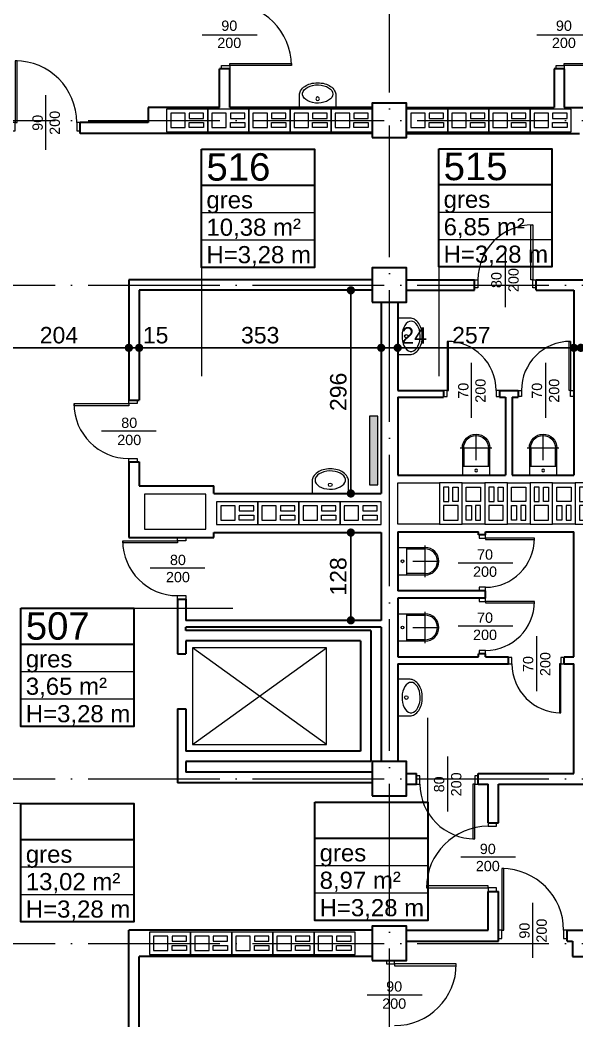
# Model space of a CAD drawing. Header units: millimetres. Extents: x 54 to 8480, y -22812 to 17434.
# Drawn here: x 2294 to 3105, y 10327 to 11785 of the extents above; entities that cross this region are included whole.
import ezdxf

# ---------------------------------------------------------------- set-up
doc = ezdxf.new("R2010")
doc.units = ezdxf.units.MM
doc.linetypes.add('ACAD_ISO04W100', pattern=[30, 24, -3, 0, -3])
for name, color, linetype, lineweight in [('000_armatura', 7, 'Continuous', 0), ('osie', 132, 'ACAD_ISO04W100', 0), ('STOLARKA', 97, 'Continuous', 0), ('tabelki', 151, 'Continuous', 0), ('wymiary', 150, 'Continuous', 0)]:
    doc.layers.add(name, color=color, linetype=linetype, lineweight=lineweight)
doc.layers.add('grzejniki', color=104, linetype='Continuous')
doc.layers.add('TABELKI PO UWAGACH', color=5, linetype='Continuous')
doc.styles.get("Standard").update_dxf_attribs({"font": 'arial.ttf'})
doc.dimstyles.new('ISO-25', dxfattribs={"dimtxt": 24, "dimasz": 12, "dimexe": 30, "dimexo": 30, "dimgap": 6, "dimtad": 1, "dimdec": 0, "dimtxsty": 'Standard', "dimblk": 'DOT', "dimcen": 2.5, "dimadec": 0, "dimazin": 0, "dimtfac": 1, "dimtdec": 0, "dimtmove": 0, "dimatfit": 3, "dimldrblk": 'DOT', "dimfxl": 1, "dimarcsym": 0})

# ---------------------------------------------------------------- blocks, each defined once
blk = doc.blocks.new('A$C13771EA7')
at = {"color": 132, "linetype": 'ACAD_ISO04W100', "lineweight": 0, "ltscale": 8}
for p, q in [((1231, -2874), (1231, 166)), ((-169, -754), (4311, -754)), ((-169, -994), (3231, -994)), ((-169, -1714), (3231, -1714)), ((-169, -1954), (4311, -1954))]:
    blk.add_line(p, q, dxfattribs=at)
blk = doc.blocks.new('A$C326D3F87')
at = {"layer": 'STOLARKA', "lineweight": 0}
blk.add_line((50, -40), (50, 40), dxfattribs=at)
for points in [[(5, 0), (8, 0), (8, 90), (5, 90)], [(0, -12), (5, -12), (5, 0), (0, 0)], [(95, -12), (100, -12), (100, 0), (95, 0)]]:
    blk.add_lwpolyline(points, close=True, dxfattribs=at)
blk.add_arc((5, 0), 90, 0, 90, dxfattribs=at)
at = {"layer": 'STOLARKA', "lineweight": 0, "insert": (30.4, -37.7), "char_height": 15, "width": 74.399, "attachment_point": 1, "rotation": 90}
blk.add_mtext('\\pxqc;90\\P200', dxfattribs=at)
blk = doc.blocks.new('A$C1D836454')
at = {"color": 82, "lineweight": 0}
for points in [[(0, -16.5), (60, -16.5), (60, 16.5), (0, 16.5)], [(6, -10.5), (27, -10.5), (27, 10.5), (6, 10.5)], [(33, 3), (54, 3), (54, 10.5), (33, 10.5)], [(33, -3), (54, -3), (54, -10.5), (33, -10.5)]]:
    blk.add_lwpolyline(points, close=True, dxfattribs=at)
blk = doc.blocks.new('_Dot')
at = {"color": 0, "linetype": 'ByBlock', "lineweight": -2}
blk.add_line((-0.5, 0), (-1, 0), dxfattribs=at)
at = {"color": 0, "linetype": 'ByBlock', "lineweight": 0, "const_width": 0.5}
blk.add_lwpolyline([(-0.25, 0, 1), (0.25, 0, 1)], format="xyb", close=True, dxfattribs=at)
blk = doc.blocks.new('*D551')
at = {"layer": 'Defpoints', "color": 0, "linetype": 'Continuous', "lineweight": 0}
for p in [(2248.6, 11364.7), (2452.6, 11307.1), (2452.6, 11307.1)]:
    blk.add_point(p, dxfattribs=at)
at = {"layer": 'wymiary', "color": 0, "linetype": 'Continuous', "lineweight": -2}
for p, q in [((2248.6, 11334.7), (2248.6, 11277.1)), ((2260.6, 11307.1), (2440.6, 11307.1))]:
    blk.add_line(p, q, dxfattribs=at)
at = {"layer": 'wymiary', "color": 0, "linetype": 'Continuous', "lineweight": -2, "xscale": 12, "yscale": 12, "zscale": 12, "rotation": 180}
blk.add_blockref('_Dot', (2248.6, 11307.1), dxfattribs=at)
at = {"layer": 'wymiary', "color": 0, "linetype": 'Continuous', "lineweight": -2, "xscale": 12, "yscale": 12, "zscale": 12}
blk.add_blockref('_Dot', (2452.6, 11307.1), dxfattribs=at)
at = {"layer": 'wymiary', "color": 0, "linetype": 'Continuous', "lineweight": 0, "insert": (2350.6, 11325.4), "char_height": 24, "attachment_point": 5}
blk.add_mtext('204', dxfattribs=at)
blk = doc.blocks.new('*D552')
at = {"layer": 'Defpoints', "color": 0, "linetype": 'Continuous', "lineweight": 0}
for p in [(2452.6, 11307.1), (2467.6, 11307.1), (2467.6, 11307.1)]:
    blk.add_point(p, dxfattribs=at)
at = {"layer": 'wymiary', "color": 0, "linetype": 'Continuous', "lineweight": -2}
for p, q in [((2440.6, 11307.1), (2428.6, 11307.1)), ((2452.6, 11307.1), (2467.6, 11307.1)), ((2479.6, 11307.1), (2491.6, 11307.1))]:
    blk.add_line(p, q, dxfattribs=at)
at = {"layer": 'wymiary', "color": 0, "linetype": 'Continuous', "lineweight": -2, "xscale": 12, "yscale": 12, "zscale": 12}
blk.add_blockref('_Dot', (2452.6, 11307.1), dxfattribs=at)
at = {"layer": 'wymiary', "color": 0, "linetype": 'Continuous', "lineweight": -2, "xscale": 12, "yscale": 12, "zscale": 12, "rotation": 180}
blk.add_blockref('_Dot', (2467.6, 11307.1), dxfattribs=at)
at = {"layer": 'wymiary', "color": 0, "linetype": 'Continuous', "lineweight": 0, "insert": (2491.6, 11325.4), "char_height": 24, "attachment_point": 5}
blk.add_mtext('15', dxfattribs=at)
blk = doc.blocks.new('*D553')
at = {"layer": 'Defpoints', "color": 0, "linetype": 'Continuous', "lineweight": 0}
for p in [(2467.6, 11307.1), (2820.6, 11307.1), (2820.6, 11307.1)]:
    blk.add_point(p, dxfattribs=at)
at = {"layer": 'wymiary', "color": 0, "linetype": 'Continuous', "lineweight": -2}
blk.add_line((2479.6, 11307.1), (2808.6, 11307.1), dxfattribs=at)
at = {"layer": 'wymiary', "color": 0, "linetype": 'Continuous', "lineweight": -2, "xscale": 12, "yscale": 12, "zscale": 12, "rotation": 180}
blk.add_blockref('_Dot', (2467.6, 11307.1), dxfattribs=at)
at = {"layer": 'wymiary', "color": 0, "linetype": 'Continuous', "lineweight": -2, "xscale": 12, "yscale": 12, "zscale": 12}
blk.add_blockref('_Dot', (2820.6, 11307.1), dxfattribs=at)
at = {"layer": 'wymiary', "color": 0, "linetype": 'Continuous', "lineweight": 0, "insert": (2644.1, 11325.4), "char_height": 24, "attachment_point": 5}
blk.add_mtext('353', dxfattribs=at)
blk = doc.blocks.new('*D554')
at = {"layer": 'Defpoints', "color": 0, "linetype": 'Continuous', "lineweight": 0}
for p in [(2820.6, 11307.1), (2844.6, 11307.1), (2844.6, 11307.1)]:
    blk.add_point(p, dxfattribs=at)
at = {"layer": 'wymiary', "color": 0, "linetype": 'Continuous', "lineweight": -2}
for p, q in [((2808.6, 11307.1), (2796.6, 11307.1)), ((2820.6, 11307.1), (2844.6, 11307.1)), ((2856.6, 11307.1), (2868.6, 11307.1))]:
    blk.add_line(p, q, dxfattribs=at)
at = {"layer": 'wymiary', "color": 0, "linetype": 'Continuous', "lineweight": -2, "xscale": 12, "yscale": 12, "zscale": 12}
blk.add_blockref('_Dot', (2820.6, 11307.1), dxfattribs=at)
at = {"layer": 'wymiary', "color": 0, "linetype": 'Continuous', "lineweight": -2, "xscale": 12, "yscale": 12, "zscale": 12, "rotation": 180}
blk.add_blockref('_Dot', (2844.6, 11307.1), dxfattribs=at)
at = {"layer": 'wymiary', "color": 0, "linetype": 'Continuous', "lineweight": 0, "insert": (2868.6, 11325.2), "char_height": 24, "attachment_point": 5}
blk.add_mtext('24', dxfattribs=at)
blk = doc.blocks.new('*D555')
at = {"layer": 'Defpoints', "color": 0, "linetype": 'Continuous', "lineweight": 30}
for p in [(2844.6, 11307.1), (3101.6, 11307.1), (3101.6, 11307.1)]:
    blk.add_point(p, dxfattribs=at)
at = {"layer": 'wymiary', "color": 0, "linetype": 'Continuous', "lineweight": -2}
blk.add_line((2856.6, 11307.1), (3089.6, 11307.1), dxfattribs=at)
at = {"layer": 'wymiary', "color": 0, "linetype": 'Continuous', "lineweight": -2, "xscale": 12, "yscale": 12, "zscale": 12, "rotation": 180}
blk.add_blockref('_Dot', (2844.6, 11307.1), dxfattribs=at)
at = {"layer": 'wymiary', "color": 0, "linetype": 'Continuous', "lineweight": -2, "xscale": 12, "yscale": 12, "zscale": 12}
blk.add_blockref('_Dot', (3101.6, 11307.1), dxfattribs=at)
at = {"layer": 'wymiary', "color": 0, "linetype": 'Continuous', "lineweight": 0, "insert": (2952, 11325.4), "char_height": 24, "attachment_point": 5}
blk.add_mtext('257', dxfattribs=at)
blk = doc.blocks.new('*D556')
at = {"layer": 'Defpoints', "color": 0, "linetype": 'Continuous', "lineweight": 0}
for p in [(3101.6, 11307.1), (3111.6, 11307.1), (3111.6, 11307.1)]:
    blk.add_point(p, dxfattribs=at)
at = {"layer": 'wymiary', "color": 0, "linetype": 'Continuous', "lineweight": -2}
for p, q in [((3089.6, 11307.1), (3077.6, 11307.1)), ((3101.6, 11307.1), (3111.6, 11307.1)), ((3123.6, 11307.1), (3135.6, 11307.1))]:
    blk.add_line(p, q, dxfattribs=at)
at = {"layer": 'wymiary', "color": 0, "linetype": 'Continuous', "lineweight": -2, "xscale": 12, "yscale": 12, "zscale": 12}
blk.add_blockref('_Dot', (3101.6, 11307.1), dxfattribs=at)
at = {"layer": 'wymiary', "color": 0, "linetype": 'Continuous', "lineweight": -2, "xscale": 12, "yscale": 12, "zscale": 12, "rotation": 180}
blk.add_blockref('_Dot', (3111.6, 11307.1), dxfattribs=at)
at = {"layer": 'wymiary', "color": 0, "linetype": 'Continuous', "lineweight": 0, "insert": (3135.6, 11325.4), "char_height": 24, "attachment_point": 5}
blk.add_mtext('10', dxfattribs=at)
blk = doc.blocks.new('*D812')
at = {"layer": 'Defpoints', "color": 0, "linetype": 'Continuous', "lineweight": 0}
for p in [(2776.3, 11037.7), (2820.6, 11037.7), (2820.6, 10909.7)]:
    blk.add_point(p, dxfattribs=at)
at = {"layer": 'wymiary', "color": 0, "linetype": 'Continuous', "lineweight": -2}
for p, q in [((2790.6, 11037.7), (2746.3, 11037.7)), ((2776.3, 10921.7), (2776.3, 11025.7)), ((2790.6, 10909.7), (2746.3, 10909.7))]:
    blk.add_line(p, q, dxfattribs=at)
at = {"layer": 'wymiary', "color": 0, "linetype": 'Continuous', "lineweight": -2, "xscale": 12, "yscale": 12, "zscale": 12}
for p, rotation in [((2776.3, 11037.7), 90), ((2776.3, 10909.7), 270)]:
    blk.add_blockref('_Dot', p, dxfattribs=dict(at, rotation=rotation))
at = {"layer": 'wymiary', "color": 0, "linetype": 'Continuous', "lineweight": 0, "insert": (2758.1, 10973.7), "char_height": 24, "attachment_point": 5, "rotation": 90}
blk.add_mtext('128', dxfattribs=at)
blk = doc.blocks.new('*D813')
at = {"layer": 'Defpoints', "color": 0, "linetype": 'Continuous', "lineweight": 0}
for p in [(2776.3, 11391), (2807.6, 11391), (2820.6, 11094.7)]:
    blk.add_point(p, dxfattribs=at)
at = {"layer": 'wymiary', "color": 0, "linetype": 'Continuous', "lineweight": -2}
for p, q in [((2777.6, 11391), (2746.3, 11391)), ((2776.3, 11106.7), (2776.3, 11379)), ((2790.6, 11094.7), (2746.3, 11094.7))]:
    blk.add_line(p, q, dxfattribs=at)
at = {"layer": 'wymiary', "color": 0, "linetype": 'Continuous', "lineweight": -2, "xscale": 12, "yscale": 12, "zscale": 12}
for p, rotation in [((2776.3, 11391), 90), ((2776.3, 11094.7), 270)]:
    blk.add_blockref('_Dot', p, dxfattribs=dict(at, rotation=rotation))
at = {"layer": 'wymiary', "color": 0, "linetype": 'Continuous', "lineweight": 0, "insert": (2758.1, 11242.9), "char_height": 24, "attachment_point": 5, "rotation": 90}
blk.add_mtext('296', dxfattribs=at)
blk = doc.blocks.new('A$C508466D2')
at = {"layer": 'grzejniki', "linetype": 'Continuous', "lineweight": 0}
blk.add_hatch(color=256, dxfattribs=at).paths.add_polyline_path([(-50, -12), (50, -12), (50, 0), (-50, 0)])
blk.add_lwpolyline([(-50, -12), (50, -12), (50, 0), (-50, 0)], close=True, dxfattribs=at)
blk = doc.blocks.new('wc_1')
for p, q in [((20, 22), (20, 60)), ((43, 40), (-3, 40))]:
    blk.add_line(p, q)
for points in [[(40, 40), (40, 0), (0, 0), (0, 40)], [(2, 13), (2, 40)], [(38, 40), (38, 13)]]:
    blk.add_lwpolyline(points)
blk.add_lwpolyline([(0, 0), (0, 13), (40, 13), (40, 0)], close=True)
blk.add_circle((20, 7), 2)
for radius in [20, 18]:
    blk.add_arc((20, 40), radius, 0, 180)
blk = doc.blocks.new('A$C4F134952')
for p, q in [((0, 26.6), (-18, 26.6)), ((0, -26.6), (0, 26.6)), ((-18, -26.6), (0, -26.6))]:
    blk.add_line(p, q)
blk.add_lwpolyline([(-18, 26.6, 0.138474), (-24.4, 24.8, 0.107069), (-30.7, 18.8, 0.080452), (-34.5, 10.6, 0.068264), (-35.9, 0, 0.068264), (-34.5, -10.6, 0.080452), (-30.7, -18.8, 0.107069), (-24.4, -24.8, 0.138474), (-18, -26.6, 0.138474)], format="xyb")
at = {"flags": 128}
blk.add_lwpolyline([(-19.5, -22.2), (-17, -21.8), (-14.6, -20.6), (-12.4, -18.6), (-10.4, -16), (-8.8, -12.9), (-7.5, -9.2), (-6.7, -5.2), (-6.3, -1), (-6.4, 3.2), (-7, 7.3), (-8.1, 11.1), (-9.5, 14.5), (-11.4, 17.4), (-13.5, 19.7), (-15.8, 21.3), (-18.3, 22.1), (-20.8, 22.1), (-23.3, 21.3), (-25.6, 19.7), (-27.7, 17.4), (-29.6, 14.5), (-31, 11.1), (-32.1, 7.3), (-32.7, 3.2), (-32.8, -1), (-32.4, -5.2), (-31.6, -9.2), (-30.3, -12.9), (-28.7, -16), (-26.7, -18.6), (-24.5, -20.6), (-22.1, -21.8)], close=True, dxfattribs=at)
blk.add_circle((-12.6, 0), 2.66)

msp = doc.modelspace()

# ---------------------------------------------------------------- linework, layer by layer
at = {"lineweight": 30}
for p, q in [((2584.6, 11657.7), (2584.6, 11713.7)), ((2599.6, 11713.7), (2584.6, 11713.7)), ((2599.6, 11657.7), (2599.6, 11713.7)), ((3087.6, 11713.7), (3072.6, 11713.7)), ((3072.6, 11713.7), (3072.6, 11657.7)), ((3087.6, 11713.7), (3087.6, 11657.7)), ((2480.6, 11657.7), (2480.6, 11635.7)), ((2584.6, 11657.7), (2480.6, 11657.7)), ((2807.6, 11657.7), (2599.6, 11657.7)), ((2857.6, 11657.7), (3072.6, 11657.7)), ((3087.6, 11657.7), (3209.6, 11657.7)), ((2480.6, 11635.7), (2381.6, 11635.7)), ((2381.6, 11619.7), (2381.6, 11635.7)), ((2807.6, 11619.7), (2381.6, 11619.7)), ((2857.6, 11619.7), (3109.6, 11619.7)), ((2452.6, 11406.4), (2452.6, 11230.7)), ((2807.6, 11406.4), (2452.6, 11406.4)), ((2857.6, 11406.4), (2956.6, 11406.4)), ((2956.6, 11391), (2956.6, 11406.4)), ((3046.6, 11391), (3046.6, 11406.4)), ((3046.6, 11406.4), (3197.6, 11406.4)), ((2807.6, 11391), (2467.6, 11391)), ((2467.6, 11391), (2467.6, 11230.7)), ((2857.6, 11391), (2956.6, 11391)), ((3046.6, 11391), (3101.6, 11391)), ((3101.6, 11391), (3101.6, 11121.2)), ((2820.6, 11373.7), (2820.6, 11094.7)), ((2844.6, 11373.7), (2844.6, 11245)), ((2844.6, 11245), (2911.6, 11245)), ((2911.6, 11245), (2911.6, 11235)), ((2993.1, 11245), (3020.1, 11245)), ((2993.1, 11245), (2993.1, 11235)), ((3020.1, 11245), (3020.1, 11235)), ((2452.6, 11230.7), (2452.6, 11230.7)), ((2452.6, 11230.7), (2467.6, 11230.7)), ((2464.6, 11230.7), (2464.6, 11230.7)), ((2844.6, 11235), (2844.6, 11121.2)), ((2844.6, 11235), (2911.6, 11235)), ((2993.1, 11235), (3001.6, 11235)), ((3001.6, 11235), (3001.6, 11121.2)), ((3011.6, 11235), (3020.1, 11235)), ((3011.6, 11235), (3011.6, 11121.2)), ((2452.6, 11140.7), (2467.6, 11140.7)), ((2452.6, 11140.7), (2452.6, 11030.7)), ((2467.6, 11140.7), (2467.6, 11105.7)), ((2844.6, 11121.2), (3001.6, 11121.2)), ((3011.6, 11121.2), (3101.6, 11121.2)), ((2467.6, 11105.7), (2576.6, 11105.7)), ((2576.6, 11094.7), (2576.6, 11105.7)), ((2576.6, 11094.7), (2820.6, 11094.7)), ((2452.6, 11030.7), (2523.6, 11030.7)), ((2523.6, 11030.7), (2523.6, 11030.7)), ((2523.6, 11030.7), (2535.6, 11030.7)), ((2535.6, 11030.7), (2535.6, 11030.7)), ((2535.6, 11030.7), (2576.6, 11030.7)), ((2576.6, 11037.7), (2820.6, 11037.7)), ((2576.6, 11030.7), (2576.6, 11037.7)), ((2820.6, 11037.7), (2820.6, 10909.7)), ((2844.6, 11038.7), (2844.6, 10952.9)), ((2844.6, 11038.7), (2962.6, 11038.7)), ((2962.6, 11034.4), (2962.6, 11038.7)), ((2972.6, 11034.4), (2962.6, 11034.4)), ((2972.6, 11038.7), (3101.6, 11038.7)), ((2972.6, 11034.4), (2972.6, 11038.7)), ((3101.6, 10856.4), (3101.6, 11038.7)), ((2972.6, 10952.9), (2844.6, 10952.9)), ((2972.6, 10942.2), (2972.6, 10952.9)), ((2523.6, 10940.7), (2523.6, 10860.7)), ((2523.6, 10940.7), (2535.6, 10940.7)), ((2535.6, 10940.7), (2535.6, 10909.7)), ((2844.6, 10942.2), (2844.6, 10856.4)), ((2972.6, 10942.2), (2844.6, 10942.2)), ((2820.6, 10909.7), (2535.6, 10909.7)), ((2820.6, 10899.7), (2535.6, 10899.7)), ((2535.6, 10894.7), (2535.6, 10899.7)), ((2805.6, 10894.7), (2535.6, 10894.7)), ((2805.6, 10894.7), (2805.6, 10703.7)), ((2820.6, 10899.7), (2820.6, 10703.7)), ((2535.6, 10879.7), (2535.6, 10860.7)), ((2790.6, 10879.7), (2535.6, 10879.7)), ((2790.6, 10879.7), (2790.6, 10718.7)), ((2523.6, 10860.7), (2535.6, 10860.7)), ((2844.6, 10856.4), (2962.6, 10856.4)), ((2962.6, 10856.4), (2962.6, 10860.7)), ((2972.6, 10860.7), (2962.6, 10860.7)), ((2972.6, 10856.4), (2972.6, 10860.7)), ((2972.6, 10856.4), (3006.1, 10856.4)), ((3006.1, 10846.4), (3006.1, 10856.4)), ((3087.6, 10856.4), (3101.6, 10856.4)), ((3087.6, 10846.4), (3087.6, 10856.4)), ((2844.6, 10846.4), (2844.6, 10703.7)), ((2844.6, 10846.4), (3006.1, 10846.4)), ((3087.6, 10846.4), (3101.6, 10846.4)), ((3101.6, 10686.4), (3101.6, 10846.4)), ((2523.6, 10780.7), (2523.6, 10672.7)), ((2523.6, 10780.7), (2535.6, 10780.7)), ((2535.6, 10780.7), (2535.6, 10718.7)), ((2790.6, 10718.7), (2535.6, 10718.7)), ((2805.6, 10703.7), (2535.6, 10703.7)), ((2535.6, 10703.7), (2535.6, 10688.1)), ((2807.6, 10688.1), (2535.6, 10688.1)), ((2857.6, 10686.4), (2872.1, 10686.4)), ((2872.1, 10671), (2872.1, 10686.4)), ((2962.1, 10671), (2962.1, 10686.4)), ((2962.1, 10686.4), (3101.6, 10686.4)), ((2807.6, 10672.7), (2523.6, 10672.7)), ((2857.6, 10671), (2872.1, 10671)), ((2962.1, 10671), (2976.6, 10671)), ((2976.6, 10614.4), (2976.6, 10671)), ((2991.6, 10671), (3407.6, 10671)), ((2991.6, 10614.4), (2991.6, 10671)), ((2976.6, 10614.4), (2991.6, 10614.4)), ((2976.6, 10457.7), (2976.6, 10514.4)), ((2976.6, 10514.4), (2991.6, 10514.4)), ((2991.6, 10441.7), (2991.6, 10514.4)), ((2452.6, 10249.2), (2452.6, 10457.7)), ((2807.6, 10457.7), (2452.6, 10457.7)), ((2857.6, 10457.7), (2976.6, 10457.7)), ((3091.6, 10457.7), (3407.6, 10457.7)), ((3091.6, 10441.7), (3091.6, 10457.7)), ((2857.6, 10441.7), (2991.6, 10441.7)), ((3091.6, 10441.7), (3099.6, 10441.7)), ((3099.6, 10441.7), (3099.6, 10419.7)), ((2807.6, 10419.7), (2467.6, 10419.7)), ((2467.6, 10234.2), (2467.6, 10419.7)), ((3099.6, 10419.7), (3407.6, 10419.7))]:
    msp.add_line(p, q, dxfattribs=at)
at = {"lineweight": 0}
for p, q in [((2545.6, 10728.7), (2740.6, 10869.7)), ((2740.6, 10728.7), (2545.6, 10869.7))]:
    msp.add_line(p, q, dxfattribs=at)
at = {"lineweight": 30}
for points in [[(2807.6, 11613.7), (2857.6, 11613.7), (2857.6, 11663.7), (2807.6, 11663.7)], [(2807.6, 11373.7), (2857.6, 11373.7), (2857.6, 11423.7), (2807.6, 11423.7)], [(2807.6, 10653.7), (2857.6, 10653.7), (2857.6, 10703.7), (2807.6, 10703.7)], [(2807.6, 10413.7), (2857.6, 10413.7), (2857.6, 10463.7), (2807.6, 10463.7)]]:
    msp.add_lwpolyline(points, close=True, dxfattribs=at)
at = {"color": 82, "lineweight": 0}
for points in [[(2844.6, 11110), (2905.6, 11110), (2905.6, 11050), (2844.6, 11050)], [(2475.6, 11042.7), (2564.6, 11042.7), (2564.6, 11093.7), (2475.6, 11093.7)]]:
    msp.add_lwpolyline(points, close=True, dxfattribs=at)
at = {"lineweight": 0}
msp.add_lwpolyline([(2545.6, 10728.7), (2740.6, 10728.7), (2740.6, 10869.7), (2545.6, 10869.7)], close=True, dxfattribs=at)
at = {"layer": 'STOLARKA', "lineweight": 0}
for p, q in [((2559.6, 11763.7), (2639.6, 11763.7)), ((3047.6, 11763.7), (3127.6, 11763.7)), ((3001.6, 11366.4), (3001.6, 11446.4)), ((2952.3, 11205), (2952.3, 11285)), ((3060.8, 11205), (3060.8, 11285)), ((2492.6, 11185.7), (2412.6, 11185.7)), ((2563.6, 10985.7), (2483.6, 10985.7)), ((2932.6, 10993.6), (3012.6, 10993.6)), ((2932.6, 10901.5), (3012.6, 10901.5)), ((3046.8, 10886.4), (3046.8, 10806.4)), ((2917.1, 10711), (2917.1, 10631)), ((3016.6, 10564.4), (2936.6, 10564.4)), ((2800.1, 10363.7), (2880.1, 10363.7))]:
    msp.add_line(p, q, dxfattribs=at)
for points in [[(2587.6, 11713.7), (2587.6, 11718.7), (2599.6, 11718.7), (2599.6, 11713.7)], [(2599.6, 11718.7), (2599.6, 11721.7), (2689.6, 11721.7), (2689.6, 11718.7)], [(3075.6, 11713.7), (3075.6, 11718.7), (3087.6, 11718.7), (3087.6, 11713.7)], [(3087.6, 11718.7), (3087.6, 11721.7), (3177.6, 11721.7), (3177.6, 11718.7)], [(3041.6, 11406.4), (3038.6, 11406.4), (3038.6, 11486.4), (3041.6, 11486.4)], [(2961.6, 11394.4), (2956.6, 11394.4), (2956.6, 11406.4), (2961.6, 11406.4)], [(3046.6, 11394.4), (3041.6, 11394.4), (3041.6, 11406.4), (3046.6, 11406.4)], [(2916.6, 11245), (2918.6, 11245), (2918.6, 11316.5), (2916.6, 11316.5)], [(3096.6, 11245), (3094.6, 11245), (3094.6, 11316.5), (3096.6, 11316.5)], [(2911.6, 11236), (2916.6, 11236), (2916.6, 11245), (2911.6, 11245)], [(2988.1, 11236), (2993.1, 11236), (2993.1, 11245), (2988.1, 11245)], [(3025.1, 11236), (3020.1, 11236), (3020.1, 11245), (3025.1, 11245)], [(3101.6, 11236), (3096.6, 11236), (3096.6, 11245), (3101.6, 11245)], [(2464.6, 11230.7), (2464.6, 11225.7), (2452.6, 11225.7), (2452.6, 11230.7)], [(2452.6, 11225.7), (2452.6, 11222.7), (2372.6, 11222.7), (2372.6, 11225.7)], [(2464.6, 11145.7), (2464.6, 11140.7), (2452.6, 11140.7), (2452.6, 11145.7)], [(2523.6, 11025.7), (2523.6, 11022.7), (2443.6, 11022.7), (2443.6, 11025.7)], [(2535.6, 11030.7), (2535.6, 11025.7), (2523.6, 11025.7), (2523.6, 11030.7)], [(2963.6, 11034.4), (2963.6, 11029.4), (2972.6, 11029.4), (2972.6, 11034.4)], [(2972.6, 11029.4), (2972.6, 11027.4), (3044.1, 11027.4), (3044.1, 11029.4)], [(2963.6, 10957.9), (2963.6, 10952.9), (2972.6, 10952.9), (2972.6, 10957.9)], [(2535.6, 10945.7), (2535.6, 10940.7), (2523.6, 10940.7), (2523.6, 10945.7)], [(2963.6, 10942.2), (2963.6, 10937.2), (2972.6, 10937.2), (2972.6, 10942.2)], [(2972.6, 10937.2), (2972.6, 10935.2), (3044.1, 10935.2), (3044.1, 10937.2)], [(2963.6, 10865.7), (2963.6, 10860.7), (2972.6, 10860.7), (2972.6, 10865.7)], [(3011.1, 10855.4), (3006.1, 10855.4), (3006.1, 10846.4), (3011.1, 10846.4)], [(3087.6, 10855.4), (3082.6, 10855.4), (3082.6, 10846.4), (3087.6, 10846.4)], [(3082.6, 10846.4), (3080.6, 10846.4), (3080.6, 10774.9), (3082.6, 10774.9)], [(2877.1, 10683), (2872.1, 10683), (2872.1, 10671), (2877.1, 10671)], [(2962.1, 10683), (2957.1, 10683), (2957.1, 10671), (2962.1, 10671)], [(2957.1, 10671), (2954.1, 10671), (2954.1, 10591), (2957.1, 10591)], [(2988.6, 10609.4), (2988.6, 10614.4), (2976.6, 10614.4), (2976.6, 10609.4)], [(2976.6, 10519.4), (2976.6, 10522.4), (2886.6, 10522.4), (2886.6, 10519.4)], [(2988.6, 10514.4), (2988.6, 10519.4), (2976.6, 10519.4), (2976.6, 10514.4)], [(2828.1, 10413.7), (2828.1, 10408.7), (2840.1, 10408.7), (2840.1, 10413.7)], [(2840.1, 10408.7), (2840.1, 10405.7), (2930.1, 10405.7), (2930.1, 10408.7)]]:
    msp.add_lwpolyline(points, close=True, dxfattribs=at)
for centre, radius, start, end in [((2599.6, 11718.7), 90, 0, 90), ((3087.6, 11718.7), 90, 0, 90), ((3041.6, 11406.4), 80, 90, 180), ((2916.6, 11245), 71.5, 0, 90), ((3096.6, 11245), 71.5, 90, 180), ((2452.6, 11225.7), 80, 180, 270), ((2523.6, 11025.7), 80, 180, 270), ((2972.6, 11029.4), 71.5, 270, 0), ((2972.6, 10937.2), 71.5, 270, 0), ((3082.6, 10846.4), 71.5, 180, 270), ((2957.1, 10671), 80, 180, 270), ((2976.6, 10519.4), 90, 90, 180), ((2840.1, 10408.7), 90, 270, 0)]:
    msp.add_arc(centre, radius, start, end, dxfattribs=at)
at = {"layer": 'TABELKI PO UWAGACH', "color": 30, "linetype": 'Continuous', "lineweight": 30}
for p, q in [((2558.5, 11544.4), (2723.4, 11544.4)), ((2904.4, 11545.1), (3069.3, 11545.1)), ((2295, 10875.1), (2459.9, 10875.1)), ((2295, 10590.1), (2459.9, 10590.1)), ((2723.6, 10592.1), (2888.5, 10592.1))]:
    msp.add_line(p, q, dxfattribs=at)
at = {"layer": 'TABELKI PO UWAGACH', "color": 30, "linetype": 'Continuous', "lineweight": 0}
for p, q in [((2558.5, 11504.4), (2723.4, 11504.4)), ((2904.4, 11505.1), (3069.3, 11505.1)), ((2558.5, 11464.4), (2723.4, 11464.4)), ((2904.4, 11465.1), (3069.3, 11465.1)), ((2558.5, 11424.4), (2558.5, 11265.7)), ((2904.4, 11424.4), (2904.4, 11265.7)), ((2459.9, 10927.4), (2604.2, 10927.4)), ((2295, 10835.1), (2459.9, 10835.1)), ((2295, 10795.1), (2459.9, 10795.1)), ((2888.5, 10644.5), (2888.5, 10767.5)), ((2295, 10642.5), (2132.5, 10642.5)), ((2295, 10550.1), (2459.9, 10550.1)), ((2723.6, 10552.1), (2888.5, 10552.1)), ((2295, 10510.1), (2459.9, 10510.1)), ((2723.6, 10512.1), (2888.5, 10512.1))]:
    msp.add_line(p, q, dxfattribs=at)
at = {"layer": 'TABELKI PO UWAGACH', "color": 30, "linetype": 'Continuous', "lineweight": 30}
for points in [[(2558.5, 11596.8), (2723.4, 11596.8), (2723.4, 11424.4), (2558.5, 11424.4)], [(2904.4, 11597.5), (3069.3, 11597.5), (3069.3, 11425.1), (2904.4, 11425.1)], [(2295, 10927.4), (2459.9, 10927.4), (2459.9, 10755.1), (2295, 10755.1)], [(2295, 10642.5), (2459.9, 10642.5), (2459.9, 10470.1), (2295, 10470.1)], [(2723.6, 10644.5), (2888.5, 10644.5), (2888.5, 10472.1), (2723.6, 10472.1)]]:
    msp.add_lwpolyline(points, close=True, dxfattribs=at)

# ---------------------------------------------------------------- block references
at = {"color": 7, "lineweight": 30}
for p in [(2507.6, 11638.7), (2567.6, 11638.7), (2627.6, 11638.7), (2687.6, 11638.7), (2747.6, 11638.7), (2857.6, 11638.7), (2917.6, 11638.7), (2977.6, 11638.7), (3037.6, 11638.7), (2580.6, 11066.2), (2640.6, 11066.2), (2700.6, 11066.2), (2760.6, 11066.2), (2482.6, 10438.7), (2542.6, 10438.7), (2602.6, 10438.7), (2662.6, 10438.7), (2722.6, 10438.7)]:
    msp.add_blockref('A$C1D836454', p, dxfattribs=at)
at = {"color": 7, "lineweight": 30, "rotation": 90}
for p in [(2922.1, 11050), (2988.1, 11050), (3054.1, 11050), (3120.1, 11050)]:
    msp.add_blockref('A$C1D836454', p, dxfattribs=at)
at = {"color": 7, "lineweight": 30, "xscale": -1, "rotation": 90}
for p in [(2955.1, 11110), (3021.1, 11110), (3087.1, 11110)]:
    msp.add_blockref('A$C1D836454', p, dxfattribs=at)
at = {"layer": '000_armatura', "xscale": -1, "rotation": 90}
msp.add_blockref('A$C4F134952', (2727.9, 11657.7), dxfattribs=at)
at = {"layer": '000_armatura'}
for name, p, rotation in [('A$C4F134952', (2844.6, 11323.9), 180), ('A$C4F134952', (2746.3, 11094.7), 270), ('wc_1', (2844.6, 11015.8), 270), ('wc_1', (2844.6, 10919.3), 270), ('A$C4F134952', (2844.6, 10797.1), 180)]:
    msp.add_blockref(name, p, dxfattribs=dict(at, rotation=rotation))
at = {"layer": '000_armatura', "xscale": -1}
for p in [(2978.9, 11121.2), (3076.6, 11121.2)]:
    msp.add_blockref('wc_1', p, dxfattribs=at)
at = {"layer": 'grzejniki', "linetype": 'Continuous', "lineweight": 0, "rotation": 90}
msp.add_blockref('A$C508466D2', (2803.6, 11157.5), dxfattribs=at)
at = {"layer": 'osie', "lineweight": 30}
msp.add_blockref('A$C13771EA7', (1601.6, 12392.7), dxfattribs=at)
at = {"layer": 'STOLARKA', "lineweight": 30}
for p in [(2281.6, 11635.7), (2991.6, 10457.7)]:
    msp.add_blockref('A$C326D3F87', p, dxfattribs=at)

# ---------------------------------------------------------------- texts
at = {"layer": 'STOLARKA', "lineweight": 0, "char_height": 15, "width": 74.399}
for s, insert, attachment_point in [('\\pxqc;90\\P200', (2561.8, 11744.1), 7), ('\\pxqc;90\\P200', (3049.8, 11744.1), 7), ('\\pxqc;80\\P200', (2490.3, 11205.3), 3), ('\\pxqc;70\\P200', (2934.8, 11013.2), 1), ('\\pxqc;80\\P200', (2561.3, 11005.3), 3), ('\\pxqc;70\\P200', (2934.8, 10921.1), 1), ('\\pxqc;90\\P200', (2938.8, 10583.9), 1), ('\\pxqc;90\\P200', (2802.3, 10383.3), 1)]:
    msp.add_mtext(s, dxfattribs=dict(at, insert=insert, attachment_point=attachment_point))
at = {"layer": 'STOLARKA', "lineweight": 0, "char_height": 15, "width": 74.399, "rotation": 90}
for s, insert, attachment_point in [('\\pxqc;80\\P200', (3021.2, 11368.7), 7), ('\\pxqc;70\\P200', (2932.8, 11207.3), 1), ('\\pxqc;70\\P200', (3080.4, 11207.3), 7), ('\\pxqc;70\\P200', (3027.3, 10808.7), 1), ('\\pxqc;80\\P200', (2897.5, 10633.3), 1)]:
    msp.add_mtext(s, dxfattribs=dict(at, insert=insert, attachment_point=attachment_point))
at = {"layer": 'tabelki', "color": 5, "linetype": 'Continuous', "lineweight": 0, "attachment_point": 1}
for s, insert, char_height, width in [('\\pxql;516', (2565.7, 11590.9), 40, 47.056), ('\\pxql;515', (2911.6, 11591.6), 40, 47.056), ('\\pxql;gres', (2565.7, 11535.5), 25, 47.056), ('\\pxql;gres', (2911.6, 11536.2), 25, 47.056), ('\\pxql;10,38 m²', (2565.7, 11495.5), 25, 160.906), ('\\pxql;6,85 m²', (2911.6, 11496.2), 25, 160.906), ('\\pxql;H=3,28 m', (2565.7, 11455.5), 25, 182.523), ('\\pxql;H=3,28 m', (2911.6, 11456.2), 25, 182.523), ('\\pxql;507', (2302.3, 10921.5), 40, 47.056), ('\\pxql;gres', (2302.3, 10866.1), 25, 47.056), ('\\pxql;3,65 m²', (2302.3, 10826.1), 25, 160.906), ('\\pxql;H=3,28 m', (2302.3, 10786.1), 25, 182.523), ('\\pxql;gres', (2302.3, 10581.2), 25, 47.056), ('\\pxql;gres', (2730.8, 10583.2), 25, 47.056), ('\\pxql;8,97 m²', (2730.8, 10543.2), 25, 160.906), ('\\pxql;13,02 m²', (2302.3, 10541.2), 25, 160.906), ('\\pxql;H=3,28 m', (2302.3, 10501.2), 25, 182.523), ('\\pxql;H=3,28 m', (2730.8, 10503.2), 25, 182.523)]:
    msp.add_mtext(s, dxfattribs=dict(at, insert=insert, char_height=char_height, width=width))

# ---------------------------------------------------------------- dimensions: what is measured, and where the dimension line sits
at = {"layer": 'wymiary', "linetype": 'Continuous', "lineweight": 0}
for base, p1, p2, picture, middle in [((2776.3, 11391), (2820.6, 11094.7), (2807.6, 11391), '*D813', (2758.1, 11242.9)), ((2776.3, 11037.7), (2820.6, 10909.7), (2820.6, 11037.7), '*D812', (2758.1, 10973.7))]:
    dim = msp.add_linear_dim(base=base, p1=p1, p2=p2, angle=90, dimstyle='ISO-25', dxfattribs=at)
    dim.commit()
    dim.dimension.update_dxf_attribs({"geometry": picture, "text_midpoint": middle})
for base, p1, p2, picture, middle in [((2452.6, 11307.1), (2248.6, 11364.7), (2452.6, 11307.1), '*D551', (2350.6, 11325.4)), ((2820.6, 11307.1), (2467.6, 11307.1), (2820.6, 11307.1), '*D553', (2644.1, 11325.4))]:
    dim = msp.add_linear_dim(base=base, p1=p1, p2=p2, dimstyle='ISO-25', override={"dimtmove": 1}, dxfattribs=at)
    dim.commit()
    dim.dimension.update_dxf_attribs({"geometry": picture, "text_midpoint": middle})
for base, p1, p2, picture, middle in [((2467.6, 11307.1), (2452.6, 11307.1), (2467.6, 11307.1), '*D552', (2491.6, 11307.1)), ((2844.6, 11307.1), (2820.6, 11307.1), (2844.6, 11307.1), '*D554', (2868.6, 11307.1)), ((3101.6, 11307.1), (2844.6, 11307.1), (3101.6, 11307.1), '*D555', (2952, 11307.1)), ((3111.6, 11307.1), (3101.6, 11307.1), (3111.6, 11307.1), '*D556', (3135.6, 11307.1))]:
    dim = msp.add_linear_dim(base=base, p1=p1, p2=p2, dimstyle='ISO-25', override={"dimtmove": 1}, dxfattribs=at)
    dim.commit()
    dim.dimension.update_dxf_attribs({"geometry": picture, "text_midpoint": middle, "dimtype": 160})

doc.saveas('drawing.dxf')
